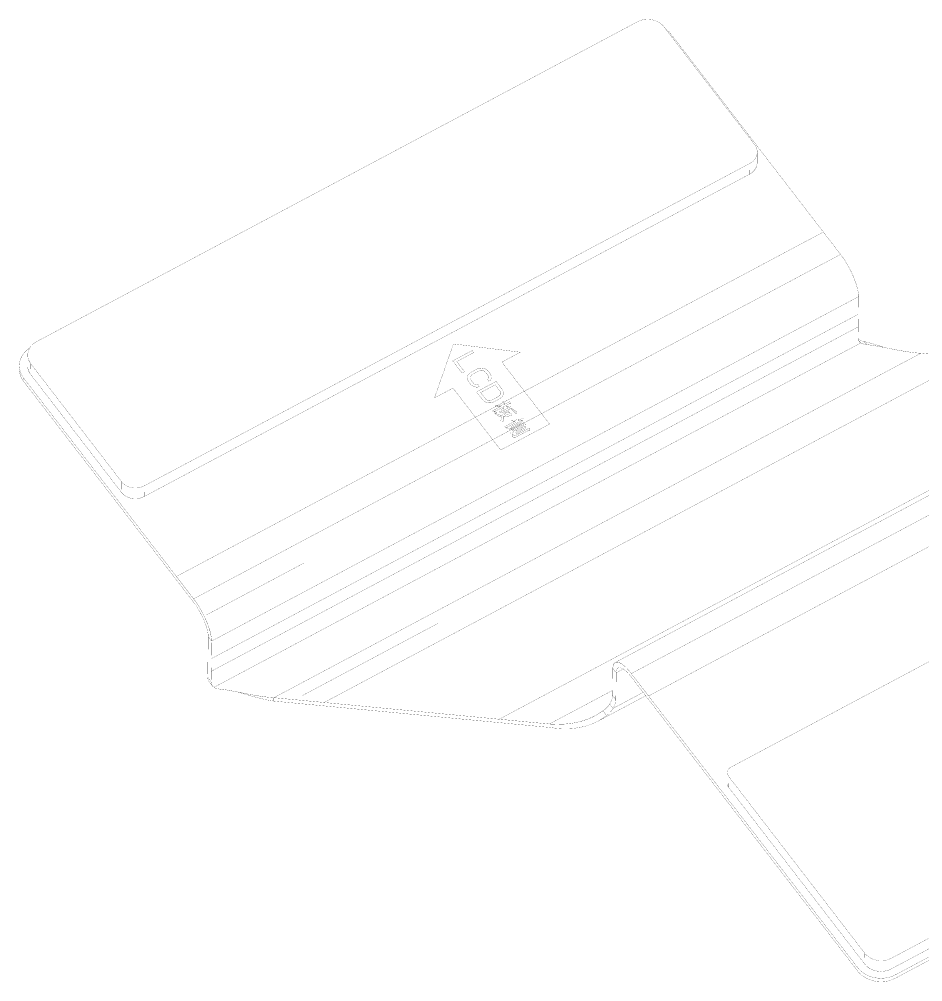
# Model space of a CAD drawing. Header units: millimetres. Extents: x 0 to 379, y 0 to 268.
# Drawn here: x 329.73 to 346.17, y 98.02 to 115.54 of the extents above; entities that cross this region are included whole.
import ezdxf

# ---------------------------------------------------------------- set-up
doc = ezdxf.new("R2010")
doc.units = ezdxf.units.MM
doc.header["$LTSCALE"] = 7.7
doc.layers.get('0').update_dxf_attribs({"linetype": 'CONTINUOUS'})

msp = doc.modelspace()

# ---------------------------------------------------------------- linework, layer by layer
at = {"const_width": 0.003}
for points in [[(330.048, 109.667), (340.98, 115.488), (341.024, 115.508), (341.068, 115.522), (341.113, 115.53), (341.157, 115.534), (341.201, 115.532), (341.243, 115.527), (341.285, 115.517), (341.325, 115.503), (341.363, 115.484), (341.399, 115.461), (341.433, 115.432), (341.463, 115.399)], [(341.463, 115.399), (343.114, 113.254)], [(341.587, 115.271), (341.554, 115.31), (341.516, 115.344), (341.491, 115.362)], [(344.678, 111.255), (341.587, 115.271)], [(343.114, 113.254), (343.134, 113.222), (343.149, 113.19), (343.158, 113.158), (343.161, 113.127), (343.162, 113.116)], [(343.162, 113.116), (343.16, 113.096), (343.155, 113.065), (343.145, 113.036), (343.13, 113.007), (343.111, 112.98), (343.088, 112.954), (343.058, 112.93), (343.024, 112.909)], [(343.159, 112.921), (343.162, 113.116)], [(343.024, 112.909), (332.009, 107.043)], [(343.159, 112.921), (343.158, 112.903), (343.152, 112.871), (343.142, 112.84), (343.126, 112.81), (343.107, 112.783), (343.083, 112.758), (343.055, 112.735), (343.021, 112.714)], [(343.021, 112.714), (343.024, 112.909)], [(343.126, 112.81), (343.128, 112.814), (343.13, 112.817), (343.132, 112.821), (343.134, 112.824), (343.136, 112.828), (343.138, 112.831), (343.139, 112.835), (343.141, 112.838), (343.142, 112.842), (343.144, 112.845), (343.145, 112.849), (343.147, 112.853), (343.148, 112.856), (343.149, 112.86), (343.15, 112.864), (343.151, 112.867), (343.152, 112.871), (343.153, 112.875), (343.154, 112.879), (343.155, 112.883), (343.156, 112.887)], [(343.156, 112.887), (343.156, 112.889), (343.157, 112.892), (343.157, 112.894), (343.157, 112.897), (343.158, 112.899), (343.158, 112.902), (343.158, 112.904), (343.158, 112.906), (343.159, 112.909), (343.159, 112.912), (343.159, 112.914), (343.159, 112.917), (343.159, 112.919), (343.159, 112.922)], [(332.006, 106.848), (343.021, 112.714)], [(343.021, 112.714), (343.025, 112.716), (343.029, 112.718), (343.032, 112.72), (343.036, 112.722), (343.039, 112.725), (343.043, 112.727), (343.046, 112.729), (343.049, 112.731), (343.053, 112.733), (343.056, 112.736), (343.059, 112.738), (343.062, 112.74), (343.065, 112.743), (343.068, 112.745), (343.071, 112.747), (343.074, 112.75), (343.077, 112.752), (343.08, 112.755), (343.083, 112.757), (343.083, 112.758)], [(343.083, 112.758), (343.085, 112.76), (343.087, 112.762), (343.089, 112.763), (343.091, 112.765), (343.092, 112.767), (343.094, 112.769), (343.096, 112.771), (343.098, 112.773), (343.099, 112.774), (343.101, 112.776), (343.103, 112.778), (343.104, 112.78), (343.106, 112.782)], [(343.106, 112.782), (343.108, 112.784)], [(343.108, 112.784), (343.11, 112.786), (343.111, 112.788), (343.113, 112.79), (343.114, 112.792), (343.116, 112.794), (343.117, 112.796), (343.118, 112.798), (343.12, 112.8), (343.121, 112.802), (343.122, 112.804), (343.124, 112.806), (343.125, 112.808), (343.126, 112.81)], [(344.365, 111.662), (332.592, 105.393)], [(344.678, 111.255), (344.365, 111.662)], [(344.678, 111.255), (332.906, 104.986)], [(344.678, 111.255), (344.715, 111.204), (344.752, 111.151), (344.787, 111.093), (344.822, 111.034), (344.854, 110.974), (344.884, 110.913), (344.911, 110.851), (344.935, 110.791), (344.956, 110.732), (344.974, 110.676), (344.988, 110.622), (344.998, 110.572), (345.003, 110.527), (345.005, 110.486)], [(344.709, 111.213), (344.703, 111.221), (344.697, 111.229), (344.691, 111.238), (344.685, 111.246), (344.678, 111.255)], [(344.716, 111.203), (344.709, 111.213)], [(344.745, 111.16), (344.74, 111.169), (344.734, 111.177), (344.728, 111.186), (344.723, 111.194), (344.716, 111.203)], [(344.752, 111.15), (344.745, 111.16)], [(344.821, 111.035), (344.81, 111.054), (344.799, 111.074), (344.788, 111.092), (344.776, 111.112), (344.765, 111.13), (344.752, 111.15)], [(344.848, 110.985), (344.843, 110.994), (344.838, 111.004), (344.833, 111.013), (344.828, 111.023), (344.821, 111.035)], [(344.854, 110.973), (344.848, 110.985)], [(344.883, 110.913), (344.879, 110.923), (344.874, 110.933), (344.87, 110.942), (344.865, 110.952), (344.859, 110.963), (344.854, 110.973)], [(344.935, 110.791), (344.928, 110.81), (344.92, 110.831), (344.911, 110.852), (344.903, 110.871), (344.893, 110.892), (344.883, 110.913)], [(344.953, 110.742), (344.95, 110.751), (344.947, 110.76), (344.943, 110.771), (344.939, 110.781), (344.935, 110.791)], [(344.957, 110.731), (344.953, 110.742)], [(344.974, 110.677), (344.971, 110.686), (344.968, 110.694), (344.966, 110.703), (344.963, 110.712), (344.96, 110.721), (344.957, 110.731)], [(344.974, 110.675), (344.974, 110.677)], [(344.997, 110.573), (344.995, 110.588), (344.991, 110.605), (344.988, 110.621), (344.984, 110.639), (344.98, 110.656), (344.974, 110.675)], [(344.998, 110.571), (344.997, 110.573)], [(345.003, 110.528), (345.003, 110.535), (345.002, 110.542), (345.001, 110.549), (345, 110.556), (344.999, 110.563), (344.998, 110.571)], [(345.005, 110.486), (333.233, 104.217)], [(345.005, 110.486), (344.995, 109.751)], [(345.001, 110.166), (345.005, 110.486)], [(345.003, 110.526), (345.003, 110.528)], [(345.005, 110.486), (345.005, 110.492), (345.005, 110.498), (345.005, 110.505), (345.004, 110.512), (345.004, 110.519), (345.003, 110.526)], [(333.228, 103.897), (345.001, 110.166)], [(352.35, 110.097), (340.578, 103.828)], [(344.998, 109.936), (333.225, 103.667)], [(352.642, 109.895), (340.87, 103.626)], [(344.995, 109.751), (344.998, 109.936)], [(329.888, 109.425), (329.889, 109.448), (329.896, 109.484), (329.907, 109.518), (329.924, 109.552), (329.946, 109.584), (329.974, 109.614), (330.008, 109.641), (330.048, 109.667)], [(344.995, 109.745), (344.995, 109.751)], [(345.019, 109.67), (345.018, 109.671), (345.008, 109.688), (345.001, 109.707), (344.996, 109.728), (344.995, 109.751)], [(344.996, 109.728), (344.996, 109.73), (344.996, 109.733), (344.996, 109.736), (344.995, 109.739), (344.995, 109.742), (344.995, 109.745)], [(345.001, 109.707), (345, 109.71), (344.999, 109.713), (344.998, 109.717), (344.997, 109.72), (344.997, 109.724), (344.996, 109.728)], [(344.999, 109.713), (345.015, 109.703)], [(345.001, 109.706), (345.001, 109.707)], [(345.008, 109.688), (345.007, 109.69), (345.005, 109.693), (345.004, 109.696), (345.003, 109.7), (345.002, 109.702), (345.001, 109.706)], [(345.047, 109.644), (345.003, 109.702)], [(345.018, 109.672), (345.016, 109.674), (345.015, 109.676), (345.013, 109.679), (345.011, 109.682), (345.01, 109.685), (345.008, 109.688)], [(345.015, 109.703), (345.033, 109.694), (345.053, 109.686), (345.075, 109.678), (345.099, 109.672)], [(345.047, 109.644), (345.041, 109.648), (345.036, 109.652), (345.031, 109.657), (345.026, 109.661), (345.022, 109.666), (345.018, 109.672)], [(345.047, 109.644), (345.031, 109.657), (345.019, 109.67)], [(345.453, 109.57), (345.372, 109.595), (345.276, 109.625), (345.185, 109.65), (345.099, 109.672)], [(345.158, 109.612), (345.099, 109.672)], [(329.926, 109.555), (329.919, 109.55), (329.878, 109.519), (329.841, 109.484), (329.809, 109.446), (329.782, 109.405), (329.761, 109.362), (329.747, 109.317), (329.738, 109.27), (329.735, 109.233)], [(333.275, 103.375), (345.047, 109.644)], [(337.633, 109.626), (337.288, 108.642)], [(337.62, 109.317), (337.976, 109.506)], [(337.633, 109.626), (338.851, 109.475)], [(337.976, 109.506), (338.004, 109.469)], [(341.184, 103.219), (352.956, 109.488)], [(345.171, 109.611), (345.152, 109.613), (345.147, 109.614), (345.141, 109.615), (345.136, 109.615), (345.131, 109.616), (345.126, 109.617), (345.121, 109.618), (345.116, 109.619), (345.111, 109.62), (345.106, 109.622), (345.101, 109.623), (345.097, 109.624), (345.092, 109.625), (345.088, 109.627), (345.083, 109.628), (345.079, 109.63), (345.075, 109.631), (345.071, 109.633), (345.067, 109.634), (345.064, 109.636), (345.06, 109.638), (345.056, 109.639), (345.053, 109.641), (345.05, 109.643), (345.047, 109.644)], [(345.158, 109.612), (345.134, 109.616), (345.112, 109.62), (345.093, 109.625), (345.075, 109.631), (345.06, 109.638), (345.047, 109.644)], [(345.42, 109.571), (345.329, 109.588), (345.241, 109.602), (345.158, 109.612)], [(345.359, 109.583), (345.344, 109.585), (345.329, 109.588), (345.314, 109.59), (345.299, 109.593), (345.285, 109.595), (345.27, 109.598), (345.256, 109.6), (345.241, 109.602), (345.227, 109.604), (345.213, 109.606), (345.199, 109.608), (345.185, 109.609), (345.171, 109.611)], [(345.389, 109.577), (345.359, 109.583)], [(345.432, 109.569), (345.418, 109.572), (345.389, 109.577)], [(345.516, 109.552), (345.42, 109.571)], [(345.492, 109.557), (345.432, 109.569)], [(345.552, 109.545), (345.492, 109.557)], [(345.614, 109.533), (345.516, 109.552)], [(345.625, 109.531), (345.552, 109.545)], [(346.139, 109.456), (346.031, 109.465), (345.925, 109.479), (345.819, 109.495), (345.716, 109.513), (345.614, 109.533)], [(345.683, 109.519), (345.654, 109.525), (345.625, 109.531)], [(345.713, 109.514), (345.683, 109.519)], [(345.738, 109.509), (345.713, 109.514)], [(345.757, 109.506), (345.738, 109.509)], [(345.937, 109.477), (345.922, 109.479), (345.902, 109.482), (345.882, 109.485), (345.862, 109.488), (345.842, 109.491), (345.817, 109.495), (345.797, 109.499), (345.777, 109.502), (345.757, 109.506)], [(329.888, 109.425), (329.885, 109.23)], [(329.943, 109.264), (329.92, 109.301), (329.902, 109.338), (329.892, 109.375), (329.888, 109.412), (329.888, 109.425)], [(334.366, 103.187), (346.139, 109.456)], [(335.281, 103.1), (347.053, 109.369)], [(337.792, 109.094), (337.62, 109.317)], [(338.004, 109.469), (337.694, 109.304)], [(338.851, 109.475), (338.515, 109.295)], [(346.033, 109.465), (346.019, 109.467), (345.998, 109.469), (345.978, 109.472), (345.957, 109.474), (345.937, 109.477)], [(346.075, 109.461), (346.054, 109.463), (346.033, 109.465)], [(346.096, 109.459), (346.075, 109.461)], [(346.139, 109.456), (346.128, 109.457), (346.117, 109.458), (346.107, 109.458), (346.096, 109.459)], [(347.053, 109.369), (346.139, 109.456)], [(346.139, 109.456), (350.384, 109.05)], [(329.735, 109.233), (329.734, 109.171)], [(329.814, 108.941), (329.786, 108.982), (329.764, 109.024), (329.748, 109.069), (329.738, 109.115), (329.734, 109.162), (329.734, 109.171)], [(329.735, 109.233), (329.735, 109.224), (329.739, 109.177)], [(329.739, 109.177), (329.749, 109.131)], [(329.885, 109.235), (329.885, 109.23)], [(329.941, 109.07), (329.918, 109.105), (329.901, 109.141), (329.89, 109.178), (329.885, 109.215), (329.885, 109.23)], [(329.885, 109.23), (329.885, 109.228), (329.885, 109.227), (329.885, 109.225), (329.885, 109.223), (329.885, 109.221), (329.885, 109.219), (329.885, 109.217), (329.885, 109.215), (329.885, 109.214)], [(329.885, 109.214), (329.886, 109.212), (329.886, 109.21), (329.886, 109.208), (329.886, 109.206), (329.886, 109.204), (329.886, 109.202), (329.887, 109.2), (329.887, 109.198), (329.887, 109.196)], [(329.887, 109.196), (329.887, 109.195), (329.888, 109.193), (329.888, 109.191), (329.888, 109.189), (329.889, 109.187), (329.889, 109.185), (329.889, 109.183), (329.89, 109.182), (329.89, 109.18)], [(329.89, 109.18), (329.891, 109.176)], [(329.891, 109.176), (329.891, 109.173), (329.892, 109.171), (329.892, 109.168), (329.893, 109.165), (329.894, 109.163), (329.895, 109.16), (329.895, 109.157), (329.896, 109.155), (329.897, 109.152), (329.898, 109.149), (329.899, 109.147), (329.9, 109.144), (329.901, 109.141)], [(329.901, 109.141), (329.902, 109.137), (329.904, 109.133), (329.905, 109.13), (329.907, 109.126), (329.909, 109.122), (329.911, 109.118), (329.913, 109.114), (329.915, 109.111), (329.917, 109.107), (329.919, 109.103), (329.921, 109.099), (329.923, 109.095), (329.926, 109.092), (329.928, 109.088), (329.93, 109.084), (329.933, 109.081), (329.935, 109.077), (329.938, 109.073), (329.941, 109.07)], [(329.941, 109.07), (329.943, 109.264)], [(331.594, 107.119), (329.943, 109.264)], [(337.694, 109.304), (337.837, 109.118)], [(337.951, 109.109), (338.065, 109.169)], [(338.065, 109.169), (338.107, 109.183)], [(338.128, 109.142), (338.093, 109.132)], [(338.107, 109.183), (338.147, 109.187)], [(338.161, 109.142), (338.128, 109.142)], [(338.147, 109.187), (338.196, 109.178)], [(338.19, 109.131), (338.161, 109.142)], [(338.196, 109.178), (338.231, 109.162)], [(338.231, 109.162), (338.262, 109.135)], [(338.515, 109.295), (339.383, 108.167)], [(329.749, 109.131), (329.765, 109.086), (329.787, 109.043), (329.815, 109.002)], [(329.815, 109.002), (329.814, 108.941)], [(332.906, 104.986), (329.815, 109.002)], [(329.941, 109.07), (331.591, 106.925)], [(337.837, 109.118), (337.792, 109.094)], [(337.886, 109.013), (337.897, 109.054)], [(337.89, 108.98), (337.886, 109.013)], [(337.906, 108.945), (337.89, 108.98)], [(337.897, 109.054), (337.918, 109.083)], [(337.918, 109.083), (337.951, 109.109)], [(337.941, 109.025), (337.94, 108.998)], [(337.94, 108.998), (337.952, 108.969)], [(337.954, 109.049), (337.941, 109.025)], [(337.952, 108.969), (337.995, 108.914)], [(337.98, 109.072), (337.954, 109.049)], [(338.093, 109.132), (337.98, 109.072)], [(338.217, 109.11), (338.19, 109.131)], [(338.26, 109.055), (338.217, 109.11)], [(338.252, 108.981), (338.27, 108.999)], [(338.281, 108.944), (338.252, 108.981)], [(338.271, 109.026), (338.26, 109.055)], [(338.262, 109.135), (338.305, 109.079)], [(338.27, 108.999), (338.271, 109.026)], [(338.314, 108.97), (338.281, 108.944)], [(338.305, 109.079), (338.321, 109.044)], [(338.325, 109.011), (338.314, 108.97)], [(338.321, 109.044), (338.325, 109.011)], [(350.237, 109.064), (338.465, 102.795)], [(332.905, 104.924), (329.814, 108.941)], [(337.288, 108.642), (337.625, 108.822)], [(337.625, 108.822), (338.493, 107.694)], [(337.949, 108.889), (337.906, 108.945)], [(337.981, 108.863), (337.949, 108.889)], [(338.015, 108.846), (337.981, 108.863)], [(337.995, 108.914), (338.021, 108.893)], [(338.064, 108.837), (338.015, 108.846)], [(338.021, 108.893), (338.051, 108.882)], [(338.051, 108.882), (338.078, 108.888)], [(338.054, 108.753), (338.41, 108.943)], [(338.107, 108.851), (338.064, 108.837)], [(338.078, 108.888), (338.107, 108.851)], [(338.128, 108.74), (338.393, 108.881)], [(338.393, 108.881), (338.479, 108.77)], [(338.41, 108.943), (338.524, 108.794)], [(338.524, 108.794), (338.541, 108.759)], [(338.169, 108.604), (338.054, 108.753)], [(338.214, 108.629), (338.128, 108.74)], [(338.241, 108.608), (338.214, 108.629)], [(338.451, 108.667), (338.337, 108.607)], [(338.48, 108.63), (338.366, 108.57)], [(338.476, 108.69), (338.451, 108.667)], [(338.49, 108.714), (338.476, 108.69)], [(338.479, 108.77), (338.49, 108.741)], [(338.513, 108.657), (338.48, 108.63)], [(338.49, 108.741), (338.49, 108.714)], [(338.533, 108.685), (338.513, 108.657)], [(338.545, 108.726), (338.533, 108.685)], [(338.541, 108.759), (338.545, 108.726)], [(338.2, 108.577), (338.169, 108.604)], [(338.234, 108.561), (338.2, 108.577)], [(338.284, 108.552), (338.234, 108.561)], [(338.27, 108.597), (338.241, 108.608)], [(338.302, 108.597), (338.27, 108.597)], [(338.323, 108.556), (338.284, 108.552)], [(338.337, 108.607), (338.302, 108.597)], [(338.366, 108.57), (338.323, 108.556)], [(338.344, 108.408), (338.496, 108.489)], [(338.531, 108.475), (338.367, 108.387)], [(338.386, 108.497), (338.455, 108.501)], [(338.39, 108.493), (338.386, 108.497)], [(338.451, 108.485), (338.39, 108.493)], [(338.496, 108.489), (338.451, 108.485)], [(338.455, 108.501), (338.511, 108.511)], [(338.504, 108.427), (338.512, 108.438)], [(338.511, 108.511), (338.564, 108.525)], [(338.512, 108.438), (338.525, 108.451)], [(338.525, 108.451), (338.531, 108.475)], [(338.531, 108.568), (338.539, 108.579)], [(338.564, 108.525), (338.531, 108.568)], [(338.534, 108.409), (338.686, 108.491)], [(338.551, 108.439), (338.536, 108.417)], [(338.539, 108.579), (338.575, 108.531)], [(338.582, 108.502), (338.542, 108.481)], [(338.542, 108.481), (338.551, 108.459)], [(338.551, 108.459), (338.551, 108.439)], [(338.575, 108.531), (338.66, 108.576)], [(338.615, 108.459), (338.582, 108.502)], [(338.644, 108.535), (338.593, 108.508)], [(338.593, 108.508), (338.604, 108.494)], [(338.604, 108.494), (338.628, 108.493)], [(338.62, 108.462), (338.615, 108.459)], [(338.676, 108.452), (338.62, 108.422)], [(338.632, 108.488), (338.62, 108.462)], [(338.628, 108.493), (338.632, 108.488)], [(338.668, 108.534), (338.644, 108.535)], [(338.66, 108.576), (338.668, 108.534)], [(338.773, 108.357), (338.676, 108.452)], [(338.686, 108.491), (338.687, 108.458)], [(338.687, 108.458), (338.787, 108.391)], [(338.342, 108.4), (338.344, 108.408)], [(338.367, 108.387), (338.342, 108.4)], [(338.375, 108.378), (338.377, 108.386)], [(338.403, 108.373), (338.375, 108.378)], [(338.377, 108.386), (338.382, 108.389)], [(338.382, 108.389), (338.44, 108.386)], [(338.386, 108.364), (338.382, 108.369)], [(338.382, 108.369), (338.391, 108.367)], [(338.409, 108.343), (338.386, 108.364)], [(338.391, 108.367), (338.439, 108.346)], [(338.455, 108.367), (338.403, 108.373)], [(338.446, 108.316), (338.409, 108.343)], [(338.439, 108.346), (338.474, 108.331)], [(338.44, 108.386), (338.485, 108.39)], [(338.509, 108.296), (338.446, 108.316)], [(338.526, 108.378), (338.455, 108.367)], [(338.474, 108.331), (338.517, 108.327)], [(338.485, 108.39), (338.534, 108.409)], [(338.495, 108.222), (338.509, 108.296)], [(338.508, 108.422), (338.504, 108.427)], [(338.521, 108.416), (338.508, 108.422)], [(338.517, 108.327), (338.538, 108.352)], [(338.536, 108.417), (338.521, 108.416)], [(338.603, 108.413), (338.526, 108.378)], [(338.539, 108.299), (338.537, 108.271)], [(338.537, 108.271), (338.54, 108.246)], [(338.538, 108.352), (338.563, 108.372), (338.61, 108.403)], [(338.578, 108.3), (338.539, 108.299)], [(338.551, 108.325), (338.566, 108.347)], [(338.581, 108.328), (338.551, 108.325)], [(338.566, 108.347), (338.595, 108.382)], [(338.614, 108.305), (338.578, 108.3)], [(338.607, 108.335), (338.581, 108.328)], [(338.595, 108.382), (338.617, 108.394)], [(338.61, 108.403), (338.603, 108.413)], [(338.65, 108.351), (338.607, 108.335)], [(338.666, 108.32), (338.614, 108.305)], [(338.617, 108.394), (338.65, 108.351)], [(338.62, 108.422), (338.67, 108.356)], [(338.685, 108.317), (338.666, 108.32)], [(338.67, 108.356), (338.695, 108.355)], [(338.698, 108.351), (338.685, 108.317)], [(338.695, 108.355), (338.698, 108.351)], [(338.779, 108.36), (338.773, 108.357)], [(338.79, 108.386), (338.779, 108.36)], [(338.787, 108.391), (338.79, 108.386)], [(338.864, 108.259), (338.902, 108.273)], [(338.902, 108.273), (338.897, 108.237)], [(338.493, 107.694), (339.383, 108.167)], [(338.51, 108.223), (338.495, 108.222)], [(338.528, 108.22), (338.51, 108.223)], [(338.541, 108.214), (338.528, 108.22)], [(338.54, 108.246), (338.547, 108.217)], [(338.547, 108.217), (338.541, 108.214)], [(338.569, 108.115), (338.571, 108.123)], [(338.569, 108.115), (338.632, 108.096)], [(338.571, 108.123), (338.752, 108.219)], [(338.593, 108.095), (338.595, 108.102)], [(338.646, 108.077), (338.593, 108.095)], [(338.595, 108.102), (338.775, 108.199)], [(338.632, 108.096), (338.665, 108.093)], [(338.665, 108.093), (338.705, 108.094)], [(338.681, 108.115), (338.683, 108.123)], [(338.703, 108.107), (338.681, 108.115)], [(338.683, 108.123), (338.897, 108.237)], [(338.685, 108.224), (338.687, 108.231)], [(338.752, 108.219), (338.685, 108.224)], [(338.687, 108.231), (338.746, 108.236)], [(338.878, 108.2), (338.703, 108.107)], [(338.705, 108.094), (338.748, 108.111)], [(338.757, 108.089), (338.719, 108.075)], [(338.743, 108.055), (338.918, 108.148)], [(338.745, 107.949), (339.021, 108.097)], [(338.746, 108.236), (338.808, 108.249)], [(338.748, 108.111), (338.872, 108.177)], [(338.853, 108.14), (338.757, 108.089)], [(338.761, 108.011), (338.953, 108.113)], [(338.932, 108.129), (338.769, 108.042)], [(338.79, 108.2), (338.775, 108.199)], [(338.796, 108.203), (338.79, 108.2)], [(338.877, 108.233), (338.796, 108.223)], [(338.796, 108.223), (338.796, 108.203)], [(338.808, 108.249), (338.864, 108.259)], [(338.871, 108.136), (338.853, 108.14)], [(338.872, 108.177), (338.877, 108.139)], [(338.877, 108.139), (338.871, 108.136)], [(338.892, 108.234), (338.877, 108.233)], [(338.918, 108.148), (338.878, 108.2)], [(338.892, 108.234), (338.895, 108.209)], [(338.895, 108.209), (338.931, 108.162)], [(338.931, 108.162), (338.952, 108.166)], [(338.942, 108.127), (338.932, 108.129)], [(338.947, 108.13), (338.942, 108.127)], [(338.952, 108.166), (338.946, 108.163)], [(338.946, 108.163), (338.947, 108.13)], [(338.953, 108.113), (338.954, 108.081)], [(339.021, 108.097), (339.026, 108.059)], [(338.674, 108.072), (338.646, 108.077)], [(338.671, 108.003), (338.673, 108.011)], [(338.675, 107.999), (338.671, 108.003)], [(338.673, 108.011), (338.7, 108.038)], [(338.704, 108.074), (338.674, 108.072)], [(338.699, 107.998), (338.675, 107.999)], [(338.716, 108.007), (338.699, 107.998)], [(338.7, 108.038), (338.704, 108.054)], [(338.7, 107.945), (338.711, 107.951)], [(338.707, 107.936), (338.7, 107.945)], [(338.704, 108.054), (338.704, 108.074)], [(338.733, 107.923), (338.707, 107.936)], [(338.711, 107.951), (338.713, 107.959)], [(338.713, 107.979), (338.715, 107.987)], [(338.713, 107.959), (338.713, 107.979)], [(338.724, 108.018), (338.716, 108.007)], [(338.715, 107.987), (338.745, 107.949)], [(338.719, 108.075), (338.726, 108.026)], [(338.726, 108.026), (338.724, 108.018)], [(338.742, 107.921), (338.733, 107.923)], [(338.769, 108.042), (338.743, 108.055)], [(338.757, 107.923), (338.742, 107.921)], [(339.005, 108.055), (338.757, 107.923)], [(338.781, 107.995), (338.761, 108.011)], [(338.933, 108.076), (338.781, 107.995)], [(338.948, 108.078), (338.933, 108.076)], [(338.954, 108.081), (338.948, 108.078)], [(339.02, 108.056), (339.005, 108.055)], [(339.026, 108.059), (339.02, 108.056)], [(342.687, 101.925), (353.955, 107.926), (353.968, 107.932), (353.981, 107.937), (353.995, 107.941), (354.009, 107.943), (354.024, 107.945), (354.038, 107.945), (354.053, 107.944), (354.068, 107.942), (354.082, 107.939), (354.096, 107.935), (354.109, 107.929), (354.121, 107.923), (354.133, 107.915), (354.144, 107.907), (354.153, 107.897), (354.162, 107.887)], [(331.591, 106.925), (331.594, 107.119)], [(332.009, 107.043), (331.971, 107.026), (331.932, 107.014), (331.894, 107.006), (331.856, 107.003), (331.819, 107.004), (331.783, 107.009), (331.747, 107.018), (331.713, 107.03), (331.68, 107.046), (331.649, 107.066), (331.62, 107.09), (331.594, 107.119)], [(332.006, 106.848), (332.009, 107.043)], [(331.591, 106.925), (331.594, 106.922), (331.596, 106.919), (331.599, 106.916), (331.601, 106.913), (331.604, 106.91), (331.607, 106.907), (331.609, 106.904), (331.612, 106.901), (331.615, 106.899), (331.617, 106.896), (331.62, 106.893), (331.623, 106.891), (331.626, 106.888), (331.629, 106.886), (331.632, 106.883), (331.635, 106.881), (331.638, 106.878), (331.641, 106.876), (331.644, 106.874), (331.645, 106.873)], [(332.006, 106.848), (331.969, 106.832), (331.932, 106.82), (331.895, 106.812), (331.857, 106.809), (331.818, 106.81), (331.78, 106.815), (331.743, 106.824), (331.707, 106.837), (331.675, 106.853), (331.644, 106.873), (331.617, 106.897), (331.591, 106.925)], [(331.645, 106.873), (331.647, 106.871), (331.649, 106.87), (331.651, 106.868), (331.653, 106.867), (331.655, 106.865), (331.657, 106.864), (331.66, 106.862), (331.662, 106.861), (331.664, 106.859), (331.666, 106.858), (331.669, 106.857), (331.671, 106.855), (331.673, 106.854)], [(331.673, 106.854), (331.676, 106.852)], [(331.676, 106.852), (331.679, 106.851), (331.681, 106.85), (331.683, 106.848), (331.686, 106.847), (331.688, 106.846), (331.69, 106.845), (331.693, 106.844), (331.695, 106.842), (331.698, 106.841), (331.7, 106.84), (331.703, 106.839), (331.705, 106.838), (331.707, 106.837)], [(331.707, 106.837), (331.713, 106.835), (331.718, 106.832), (331.724, 106.83), (331.729, 106.828), (331.735, 106.827), (331.74, 106.825), (331.746, 106.823), (331.751, 106.821), (331.757, 106.82), (331.763, 106.819), (331.769, 106.817), (331.774, 106.816), (331.78, 106.815), (331.786, 106.814), (331.792, 106.813), (331.798, 106.812), (331.803, 106.811), (331.809, 106.811), (331.815, 106.81), (331.821, 106.81), (331.827, 106.809), (331.833, 106.809), (331.839, 106.809), (331.845, 106.809), (331.851, 106.809), (331.856, 106.809), (331.857, 106.809)], [(331.857, 106.809), (331.86, 106.809), (331.863, 106.809), (331.866, 106.81), (331.868, 106.81), (331.871, 106.81), (331.874, 106.81), (331.877, 106.81), (331.879, 106.811), (331.882, 106.811), (331.885, 106.811), (331.888, 106.811), (331.89, 106.812), (331.893, 106.812)], [(331.893, 106.812), (331.897, 106.813)], [(331.897, 106.813), (331.899, 106.813), (331.902, 106.814), (331.905, 106.814), (331.908, 106.814), (331.911, 106.815), (331.913, 106.816), (331.916, 106.816), (331.919, 106.817), (331.922, 106.817), (331.924, 106.818), (331.927, 106.818), (331.93, 106.819), (331.933, 106.82)], [(331.933, 106.82), (331.937, 106.821), (331.94, 106.822), (331.944, 106.823), (331.948, 106.824), (331.952, 106.826), (331.956, 106.827), (331.96, 106.828), (331.964, 106.83), (331.968, 106.831), (331.972, 106.833), (331.976, 106.834), (331.979, 106.836), (331.983, 106.837), (331.987, 106.839), (331.991, 106.841), (331.995, 106.842), (331.999, 106.844), (332.002, 106.846), (332.006, 106.848)], [(334.912, 105.637), (333.134, 104.69)], [(332.592, 105.393), (332.909, 104.981), (332.916, 104.972), (332.923, 104.963), (332.928, 104.956)], [(332.906, 104.986), (332.943, 104.935), (332.979, 104.882), (333.015, 104.824), (333.049, 104.765), (333.081, 104.705), (333.111, 104.644), (333.139, 104.582), (333.163, 104.522), (333.184, 104.463), (333.202, 104.407), (333.216, 104.353), (333.225, 104.303), (333.231, 104.258), (333.233, 104.217)], [(332.906, 104.986), (332.905, 104.924)], [(332.928, 104.956), (332.939, 104.941), (333.007, 104.838), (333.07, 104.728), (333.125, 104.613), (333.171, 104.501), (333.205, 104.394), (333.226, 104.297), (333.233, 104.217)], [(332.905, 104.924), (332.936, 104.883), (332.965, 104.839), (332.994, 104.792), (333.022, 104.744), (333.049, 104.694), (333.073, 104.645), (333.095, 104.594), (333.115, 104.545), (333.133, 104.497), (333.147, 104.451), (333.158, 104.407), (333.166, 104.366), (333.171, 104.329), (333.172, 104.296)], [(337.361, 104.544), (334.884, 103.225)], [(333.172, 104.296), (333.162, 103.56)], [(333.233, 104.217), (333.172, 104.296)], [(333.233, 104.217), (333.223, 103.482)], [(333.233, 104.217), (333.228, 103.897)], [(340.528, 103.229), (340.535, 103.718)], [(340.528, 103.229), (340.535, 103.718)], [(340.535, 103.718), (340.537, 103.754), (340.544, 103.783), (340.555, 103.806), (340.569, 103.822), (340.578, 103.828)], [(340.535, 103.718), (340.535, 103.724), (340.535, 103.73), (340.535, 103.735), (340.536, 103.742), (340.536, 103.747), (340.537, 103.753)], [(340.535, 103.718), (340.595, 103.64)], [(340.537, 103.753), (340.537, 103.754), (340.538, 103.759), (340.539, 103.764), (340.54, 103.769), (340.541, 103.773), (340.542, 103.777), (340.544, 103.782)], [(340.544, 103.782), (340.544, 103.783), (340.544, 103.784), (340.545, 103.786), (340.545, 103.787), (340.546, 103.789), (340.547, 103.79), (340.548, 103.792)], [(340.548, 103.792), (340.55, 103.798), (340.554, 103.804), (340.557, 103.809), (340.561, 103.814), (340.564, 103.818), (340.569, 103.822)], [(340.569, 103.822), (340.57, 103.823), (340.571, 103.824), (340.572, 103.825), (340.573, 103.825), (340.575, 103.826), (340.576, 103.827), (340.578, 103.828)], [(340.578, 103.828), (340.583, 103.831), (340.589, 103.833), (340.595, 103.834), (340.601, 103.835), (340.608, 103.835), (340.616, 103.835)], [(340.578, 103.828), (340.588, 103.832), (340.61, 103.835), (340.635, 103.831), (340.663, 103.821), (340.693, 103.803), (340.726, 103.779), (340.761, 103.749), (340.797, 103.713), (340.833, 103.672), (340.87, 103.626)], [(340.595, 103.64), (340.597, 103.668), (340.603, 103.692), (340.612, 103.711), (340.624, 103.725), (340.631, 103.729)], [(340.725, 103.709), (340.595, 103.64)], [(340.616, 103.835), (340.649, 103.826), (340.687, 103.807), (340.73, 103.776), (340.774, 103.736), (340.822, 103.685), (340.87, 103.626)], [(340.631, 103.729), (340.639, 103.733), (340.656, 103.735), (340.677, 103.732), (340.7, 103.723), (340.725, 103.709), (340.752, 103.689), (340.78, 103.665), (340.809, 103.635), (340.839, 103.602), (340.869, 103.564)], [(333.187, 103.479), (333.185, 103.481), (333.175, 103.498), (333.168, 103.517), (333.164, 103.538), (333.162, 103.56)], [(333.162, 103.56), (333.223, 103.482)], [(333.225, 103.667), (333.223, 103.482)], [(340.589, 103.15), (340.595, 103.64)], [(340.87, 103.626), (340.869, 103.564)], [(344.989, 98.211), (340.869, 103.564)], [(340.87, 103.626), (344.99, 98.273)], [(340.87, 103.626), (341.184, 103.219)], [(333.187, 103.479), (333.247, 103.4)], [(333.223, 103.482), (333.223, 103.474), (333.223, 103.466), (333.224, 103.458), (333.225, 103.451), (333.227, 103.444), (333.229, 103.437)], [(333.223, 103.482), (333.224, 103.459), (333.228, 103.438), (333.236, 103.419), (333.246, 103.402), (333.247, 103.4)], [(333.229, 103.437), (333.231, 103.43), (333.233, 103.424), (333.236, 103.418), (333.24, 103.412), (333.243, 103.406), (333.247, 103.4)], [(333.247, 103.4), (333.249, 103.399), (333.251, 103.396), (333.252, 103.394), (333.254, 103.392), (333.256, 103.39), (333.259, 103.388)], [(333.247, 103.4), (333.259, 103.388), (333.275, 103.375)], [(333.259, 103.388), (333.26, 103.386), (333.262, 103.385), (333.264, 103.383), (333.266, 103.381), (333.268, 103.38), (333.271, 103.378)], [(333.271, 103.378), (333.275, 103.375)], [(333.275, 103.375), (333.276, 103.375), (333.277, 103.374), (333.278, 103.373), (333.279, 103.373), (333.28, 103.372), (333.282, 103.372), (333.283, 103.371), (333.284, 103.37), (333.285, 103.37), (333.287, 103.369)], [(333.275, 103.375), (333.288, 103.369), (333.303, 103.362), (333.321, 103.356), (333.34, 103.351), (333.362, 103.347), (333.386, 103.343)], [(333.287, 103.369), (333.289, 103.368)], [(333.289, 103.368), (333.292, 103.367), (333.296, 103.365), (333.299, 103.364), (333.303, 103.362), (333.307, 103.361), (333.311, 103.359), (333.315, 103.358), (333.319, 103.357), (333.323, 103.355), (333.328, 103.354), (333.332, 103.353), (333.337, 103.352), (333.341, 103.351), (333.346, 103.35), (333.351, 103.349), (333.355, 103.348), (333.36, 103.347), (333.365, 103.346), (333.37, 103.345), (333.375, 103.345), (333.38, 103.344), (333.386, 103.343)], [(333.842, 103.264), (333.743, 103.283), (333.648, 103.302), (333.557, 103.319), (333.469, 103.333), (333.386, 103.343)], [(333.386, 103.343), (333.394, 103.343), (333.402, 103.342), (333.41, 103.341), (333.426, 103.339)], [(333.426, 103.339), (333.443, 103.337), (333.459, 103.334), (333.472, 103.333), (333.488, 103.33), (333.504, 103.328), (333.521, 103.325), (333.538, 103.322), (333.56, 103.318)], [(333.56, 103.318), (333.577, 103.315), (333.594, 103.312), (333.62, 103.307), (333.628, 103.306)], [(333.628, 103.306), (333.651, 103.301)], [(333.651, 103.301), (333.681, 103.296)], [(333.681, 103.296), (333.719, 103.288)], [(333.719, 103.288), (333.821, 103.268)], [(333.805, 103.262), (333.726, 103.287)], [(334.366, 103.125), (334.25, 103.145), (334.136, 103.17), (334.023, 103.199), (333.913, 103.23), (333.805, 103.262)], [(333.821, 103.268), (333.865, 103.259)], [(334.366, 103.187), (334.259, 103.196), (334.152, 103.21), (334.047, 103.226), (333.943, 103.244), (333.842, 103.264)], [(333.865, 103.259), (333.888, 103.255), (333.911, 103.25), (333.934, 103.246), (333.957, 103.242), (333.981, 103.237), (334.004, 103.233), (334.028, 103.229), (334.052, 103.225), (334.076, 103.221), (334.1, 103.218), (334.124, 103.214), (334.148, 103.21), (334.172, 103.207), (334.196, 103.204), (334.22, 103.201), (334.245, 103.198), (334.269, 103.195), (334.293, 103.193), (334.318, 103.191), (334.342, 103.189), (334.366, 103.187)], [(334.366, 103.187), (334.366, 103.125)], [(334.366, 103.187), (335.281, 103.1)], [(334.366, 103.187), (339.379, 102.708)], [(339.379, 102.708), (340.529, 103.32)], [(340.263, 102.759), (341.133, 103.222)], [(340.476, 103.07), (340.491, 103.099), (340.504, 103.127), (340.514, 103.154), (340.522, 103.18), (340.526, 103.205), (340.528, 103.229)], [(340.522, 103.18), (340.522, 103.183), (340.523, 103.187), (340.524, 103.191), (340.525, 103.196), (340.526, 103.2), (340.526, 103.205)], [(340.526, 103.205), (340.527, 103.208), (340.527, 103.212), (340.528, 103.216), (340.528, 103.22), (340.528, 103.224), (340.528, 103.229)], [(340.528, 103.229), (340.589, 103.15)], [(340.536, 102.991), (341.085, 103.284)], [(334.366, 103.125), (339.379, 102.646)], [(340.359, 102.952), (340.384, 102.971), (340.407, 102.99), (340.428, 103.01), (340.446, 103.03), (340.462, 103.05), (340.476, 103.07)], [(340.408, 102.991), (340.41, 102.993), (340.412, 102.994), (340.414, 102.996), (340.415, 102.998), (340.417, 103), (340.419, 103.001), (340.421, 103.003), (340.423, 103.005), (340.425, 103.007), (340.426, 103.009)], [(340.426, 103.009), (340.429, 103.011)], [(340.429, 103.011), (340.43, 103.013), (340.432, 103.014), (340.434, 103.016), (340.435, 103.018), (340.437, 103.02), (340.439, 103.021), (340.44, 103.023), (340.442, 103.025), (340.444, 103.027), (340.445, 103.029)], [(340.445, 103.029), (340.446, 103.03)], [(340.446, 103.03), (340.448, 103.032), (340.45, 103.034), (340.451, 103.036), (340.453, 103.038), (340.454, 103.039), (340.455, 103.041), (340.457, 103.043), (340.458, 103.045), (340.46, 103.047), (340.461, 103.049)], [(340.461, 103.049), (340.462, 103.05)], [(340.462, 103.05), (340.464, 103.052), (340.465, 103.054), (340.467, 103.056), (340.468, 103.058), (340.469, 103.06), (340.471, 103.062), (340.472, 103.064), (340.473, 103.066), (340.474, 103.068), (340.476, 103.07)], [(340.476, 103.07), (340.478, 103.074), (340.48, 103.079), (340.483, 103.083), (340.486, 103.088), (340.488, 103.093), (340.491, 103.099)], [(340.476, 103.07), (340.536, 102.991)], [(340.491, 103.099), (340.493, 103.102), (340.495, 103.107), (340.497, 103.112), (340.5, 103.116), (340.502, 103.121), (340.504, 103.126)], [(340.504, 103.126), (340.505, 103.13), (340.507, 103.134), (340.509, 103.139), (340.511, 103.144), (340.512, 103.148), (340.514, 103.154)], [(340.514, 103.154), (340.515, 103.157), (340.517, 103.162), (340.518, 103.166), (340.519, 103.17), (340.52, 103.175), (340.522, 103.18)], [(340.589, 103.15), (340.587, 103.126), (340.582, 103.101), (340.575, 103.075), (340.565, 103.048), (340.552, 103.02), (340.536, 102.991)], [(339.379, 102.708), (339.409, 102.706), (339.439, 102.705), (339.468, 102.704), (339.498, 102.703), (339.527, 102.703), (339.557, 102.703), (339.586, 102.703), (339.615, 102.705), (339.645, 102.706), (339.674, 102.708), (339.703, 102.711), (339.732, 102.714), (339.76, 102.717), (339.789, 102.721), (339.817, 102.726), (339.846, 102.731), (339.874, 102.737), (339.901, 102.743), (339.929, 102.75), (339.957, 102.757), (339.984, 102.765), (340.011, 102.773), (340.037, 102.782), (340.064, 102.792), (340.09, 102.802), (340.116, 102.813), (340.142, 102.824), (340.166, 102.835), (340.19, 102.847), (340.213, 102.86)], [(339.379, 102.708), (339.486, 102.703), (339.592, 102.704), (339.697, 102.71), (339.8, 102.723), (339.901, 102.743), (340, 102.77), (340.095, 102.804), (340.187, 102.846), (340.21, 102.858)], [(340.21, 102.858), (340.275, 102.895), (340.359, 102.952)], [(340.213, 102.86), (340.226, 102.867)], [(340.226, 102.867), (340.232, 102.87), (340.238, 102.873), (340.244, 102.876), (340.249, 102.88), (340.255, 102.883), (340.261, 102.887), (340.267, 102.89), (340.272, 102.893)], [(340.263, 102.759), (340.33, 102.798), (340.417, 102.859)], [(340.272, 102.893), (340.277, 102.896)], [(340.277, 102.896), (340.285, 102.901), (340.293, 102.907), (340.302, 102.912), (340.31, 102.917), (340.318, 102.923), (340.327, 102.929), (340.335, 102.934), (340.343, 102.94), (340.351, 102.946), (340.359, 102.952)], [(340.359, 102.952), (340.363, 102.954), (340.366, 102.957), (340.37, 102.959), (340.373, 102.962), (340.377, 102.965), (340.38, 102.967), (340.383, 102.97), (340.387, 102.973), (340.39, 102.975), (340.393, 102.978), (340.396, 102.981), (340.4, 102.984), (340.403, 102.986), (340.406, 102.989)], [(340.359, 102.952), (340.417, 102.859)], [(340.406, 102.989), (340.408, 102.991)], [(340.536, 102.991), (340.522, 102.967), (340.505, 102.944), (340.486, 102.922), (340.465, 102.9), (340.442, 102.879), (340.417, 102.859)], [(338.465, 102.795), (339.379, 102.708)], [(339.379, 102.646), (339.493, 102.632), (339.607, 102.624), (339.719, 102.623), (339.829, 102.63), (339.937, 102.646), (340.042, 102.671), (340.142, 102.704), (340.239, 102.747), (340.263, 102.759)], [(339.379, 102.708), (339.379, 102.646)], [(342.616, 101.627), (342.618, 101.823), (342.619, 101.835), (342.622, 101.847), (342.625, 101.859), (342.631, 101.87), (342.637, 101.881), (342.645, 101.892), (342.654, 101.901), (342.664, 101.91), (342.675, 101.918), (342.687, 101.925)], [(345.119, 98.535), (342.642, 101.753), (342.635, 101.763), (342.629, 101.775), (342.624, 101.786), (342.621, 101.798), (342.619, 101.81), (342.618, 101.821)], [(342.616, 101.626), (342.616, 101.625), (342.616, 101.624), (342.616, 101.623), (342.616, 101.622), (342.616, 101.622), (342.616, 101.621), (342.616, 101.62), (342.616, 101.619), (342.616, 101.618), (342.616, 101.617), (342.616, 101.616)], [(342.639, 101.558), (342.628, 101.577), (342.62, 101.596), (342.616, 101.614), (342.616, 101.627)], [(342.616, 101.616), (342.616, 101.614)], [(342.616, 101.614), (342.617, 101.612), (342.617, 101.611), (342.617, 101.61), (342.617, 101.608), (342.617, 101.607), (342.618, 101.606), (342.618, 101.605), (342.618, 101.603), (342.618, 101.602), (342.619, 101.601), (342.619, 101.599), (342.619, 101.598), (342.62, 101.597), (342.62, 101.595)], [(342.639, 101.558), (342.642, 101.753)], [(342.62, 101.595), (342.62, 101.595), (342.621, 101.594), (342.621, 101.593), (342.621, 101.592), (342.622, 101.591), (342.622, 101.591), (342.622, 101.59), (342.622, 101.589), (342.623, 101.588), (342.623, 101.587)], [(342.623, 101.587), (342.624, 101.586), (342.624, 101.584), (342.625, 101.582), (342.626, 101.581), (342.627, 101.579), (342.627, 101.577), (342.628, 101.576), (342.629, 101.574), (342.63, 101.573), (342.631, 101.571), (342.632, 101.569), (342.633, 101.568), (342.634, 101.566), (342.635, 101.565), (342.636, 101.563), (342.637, 101.561), (342.638, 101.56), (342.639, 101.558)], [(342.639, 101.558), (345.116, 98.34)], [(349.807, 100.684), (345.602, 98.445)], [(345.6, 98.251), (349.804, 100.49)], [(345.681, 98.146), (349.885, 100.384)], [(345.68, 98.084), (349.884, 100.323)], [(345.116, 98.34), (345.119, 98.535)], [(345.602, 98.445), (345.558, 98.426), (345.513, 98.412), (345.469, 98.403), (345.425, 98.4), (345.381, 98.401), (345.339, 98.407), (345.297, 98.417), (345.257, 98.431), (345.219, 98.449), (345.182, 98.473), (345.149, 98.501), (345.119, 98.535)], [(345.6, 98.251), (345.557, 98.232), (345.514, 98.218), (345.47, 98.209), (345.426, 98.206), (345.381, 98.207), (345.336, 98.212), (345.293, 98.223), (345.251, 98.238), (345.213, 98.257), (345.178, 98.28), (345.145, 98.308), (345.116, 98.34)], [(345.116, 98.34), (345.119, 98.337), (345.122, 98.333), (345.125, 98.33), (345.128, 98.326), (345.131, 98.323), (345.134, 98.32), (345.137, 98.316), (345.14, 98.313), (345.143, 98.31), (345.146, 98.307), (345.149, 98.304), (345.153, 98.301), (345.156, 98.298), (345.159, 98.295), (345.163, 98.292), (345.166, 98.289), (345.17, 98.286), (345.173, 98.283), (345.177, 98.281), (345.178, 98.28)], [(345.178, 98.28), (345.18, 98.278), (345.183, 98.276), (345.185, 98.274), (345.188, 98.273), (345.19, 98.271), (345.193, 98.269), (345.196, 98.268), (345.198, 98.266), (345.201, 98.264), (345.203, 98.263), (345.206, 98.261), (345.209, 98.259), (345.211, 98.258)], [(345.6, 98.251), (345.602, 98.445)], [(344.989, 98.211), (344.99, 98.273)], [(344.99, 98.273), (345.023, 98.235)], [(345.68, 98.084), (345.631, 98.061), (345.58, 98.043), (345.526, 98.029), (345.471, 98.021), (345.415, 98.018), (345.359, 98.021), (345.304, 98.028), (345.249, 98.041), (345.197, 98.059), (345.148, 98.081), (345.102, 98.108), (345.06, 98.139), (345.022, 98.173), (344.989, 98.211)], [(345.023, 98.235), (345.061, 98.201), (345.103, 98.17), (345.149, 98.143), (345.198, 98.12), (345.25, 98.103), (345.304, 98.09), (345.36, 98.083), (345.416, 98.08), (345.472, 98.083), (345.527, 98.091), (345.581, 98.105), (345.632, 98.123), (345.681, 98.146)], [(345.211, 98.258), (345.215, 98.256)], [(345.215, 98.256), (345.218, 98.254), (345.22, 98.253), (345.223, 98.251), (345.226, 98.25), (345.229, 98.248), (345.231, 98.247), (345.234, 98.246), (345.237, 98.244), (345.24, 98.243), (345.243, 98.242), (345.246, 98.24), (345.248, 98.239), (345.251, 98.238)], [(345.251, 98.238), (345.258, 98.235), (345.264, 98.233), (345.27, 98.23), (345.277, 98.228), (345.283, 98.226), (345.29, 98.224), (345.296, 98.222), (345.303, 98.22), (345.309, 98.218), (345.316, 98.217), (345.323, 98.215), (345.329, 98.214), (345.336, 98.212), (345.343, 98.211), (345.35, 98.21), (345.356, 98.209), (345.363, 98.208), (345.37, 98.207), (345.377, 98.207), (345.384, 98.206), (345.391, 98.206), (345.398, 98.206), (345.404, 98.205), (345.411, 98.205), (345.418, 98.205), (345.425, 98.206), (345.426, 98.206)], [(345.426, 98.206), (345.429, 98.206), (345.433, 98.206), (345.436, 98.206), (345.439, 98.206), (345.442, 98.206), (345.445, 98.207), (345.449, 98.207), (345.452, 98.207), (345.455, 98.208), (345.458, 98.208), (345.461, 98.208), (345.465, 98.209), (345.468, 98.209)], [(345.468, 98.209), (345.472, 98.21)], [(345.472, 98.21), (345.475, 98.21), (345.479, 98.211), (345.482, 98.211), (345.485, 98.212), (345.488, 98.212), (345.492, 98.213), (345.495, 98.214), (345.498, 98.214), (345.501, 98.215), (345.504, 98.216), (345.508, 98.216), (345.511, 98.217), (345.514, 98.218)], [(345.514, 98.218), (345.519, 98.219), (345.523, 98.221), (345.528, 98.222), (345.532, 98.223), (345.537, 98.225), (345.542, 98.226), (345.546, 98.228), (345.551, 98.229), (345.555, 98.231), (345.56, 98.233), (345.564, 98.235), (345.569, 98.236), (345.573, 98.238), (345.578, 98.24), (345.582, 98.242), (345.586, 98.244), (345.591, 98.247), (345.595, 98.249), (345.6, 98.251)], [(345.68, 98.084), (345.681, 98.146)]]:
    msp.add_lwpolyline(points, dxfattribs=at)

doc.saveas('drawing.dxf')
